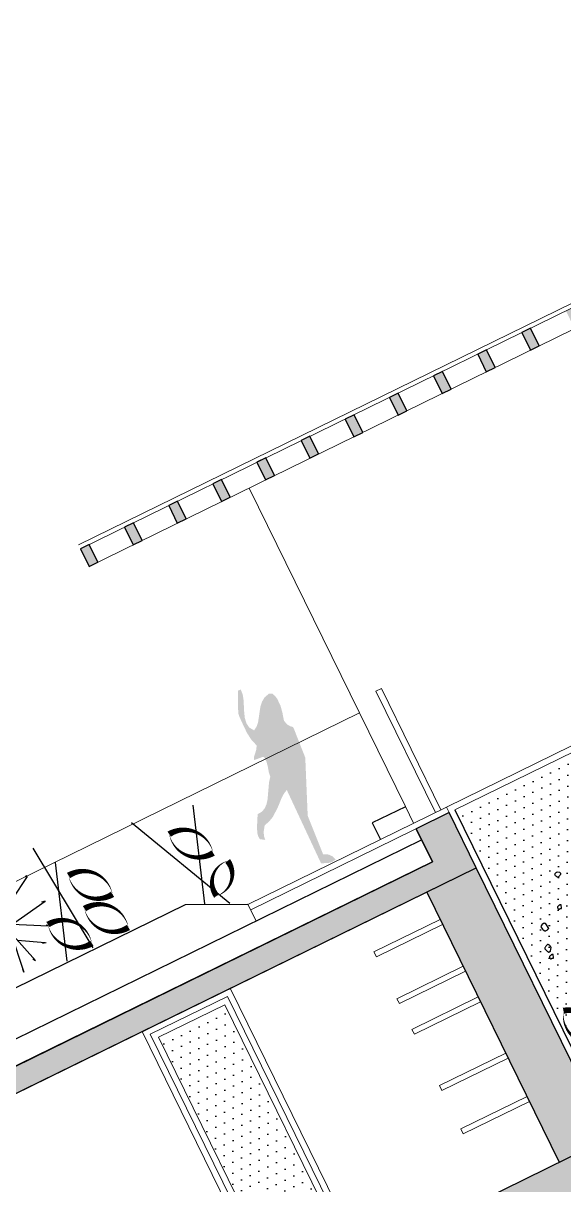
# Model space of a CAD drawing. Header units: millimetres. Extents: x 1754 to 2064, y 960 to 1845.
# Drawn here: x 2010.28 to 2014.67, y 1753 to 1762.45 of the extents above; entities that cross this region are included whole.
import ezdxf

# ---------------------------------------------------------------- set-up
doc = ezdxf.new("R2010")
doc.units = ezdxf.units.MM
for name, color, linetype in [('dveře', 3, 'Continuous'), ('FIGURE_SAGOME', 252, 'Continuous'), ('okna', 4, 'Continuous'), ('SRAFY', 3, 'Continuous'), ('T_stafaz', 7, 'Continuous'), ('zariz.predmety', 203, 'Continuous'), ('ZARIZOVAKY', 251, 'Continuous'), ('ZDIVO', 1, 'Continuous')]:
    doc.layers.add(name, color=color, linetype=linetype)

# ---------------------------------------------------------------- blocks, each defined once
blk = doc.blocks.new('STROMLIST03PUD')
at = {"linetype": 'Continuous'}
for p, q in [((783.2, -36.3), (774.1, -60.8)), ((774.1, -60.8), (774.8, -61.9)), ((774.8, -61.9), (775.5, -63)), ((775.5, -63), (778, -64.7)), ((778, -64.7), (779.8, -65.1)), ((779.8, -65.1), (783.5, -66)), ((784.3, -35.6), (783.2, -36.3)), ((783.5, -66), (784.6, -65.3)), ((785.4, -34.9), (784.3, -35.6)), ((784.6, -65.3), (789.4, -65.6)), ((788.7, -94.5), (784.6, -95.4)), ((793.3, -38.4), (785.4, -34.9)), ((791, -93.1), (788.7, -94.5)), ((789.4, -65.6), (792.3, -65.3)), ((792.8, -93.6), (791, -93.1)), ((792.3, -65.3), (797.6, -63.7)), ((794.6, -94), (792.8, -93.6)), ((796.2, -38.2), (793.3, -38.4)), ((799, -96), (794.6, -94)), ((797.3, -37.5), (796.2, -38.2)), ((800.3, -37.2), (797.3, -37.5)), ((797.6, -63.7), (804, -61.4)), ((802.1, -37.7), (800.3, -37.2)), ((803.3, -37), (802.1, -37.7)), ((807.6, -39.1), (803.3, -37)), ((804, -61.4), (807.4, -59.3)), ((807.4, -59.3), (810.6, -54.3)), ((808.3, -40.2), (807.6, -39.1)), ((811.8, -45.9), (808.3, -40.2)), ((810.6, -54.3), (811.5, -50.6)), ((811.5, -50.6), (811.8, -45.9)), ((764.5, -121.4), (763.4, -122.1)), ((763.4, -122.1), (765, -127.3)), ((781.2, -97.5), (764.5, -121.4)), ((765, -127.3), (766.9, -135.5)), ((766.9, -135.5), (766.6, -140.3)), ((766.6, -140.3), (767.3, -141.4)), ((767.3, -141.4), (768, -142.7)), ((768, -142.7), (771.4, -148.3)), ((771.4, -148.3), (776, -153.3)), ((776, -153.3), (776.7, -154.4)), ((776.7, -154.4), (777.8, -153.8)), ((777.8, -153.8), (779.6, -154.2)), ((779.6, -154.2), (786.7, -153.1)), ((782.3, -96.8), (781.2, -97.5)), ((784.6, -95.4), (782.3, -96.8)), ((786.7, -153.1), (794.2, -150.1)), ((794.2, -150.1), (799.9, -146.7)), ((802.4, -101.8), (799, -96)), ((799.9, -146.7), (803.4, -144.7)), ((804.5, -105.2), (802.4, -101.8)), ((803.4, -144.7), (807.9, -141.9)), ((807.9, -110.9), (804.5, -105.2)), ((810.9, -118.4), (807.9, -110.9)), ((807.9, -141.9), (810.2, -140.5)), ((810.2, -140.5), (812.9, -137.3)), ((813.8, -126), (810.9, -118.4)), ((812.9, -137.3), (814.3, -131.9)), ((814.3, -131.9), (813.8, -126)), ((714.9, -266.6), (713.7, -267.2)), ((713.7, -267.2), (717.9, -312.8)), ((717.8, -266.3), (714.9, -266.6)), ((722, -265.3), (717.8, -266.3)), ((728.4, -263.1), (722, -265.3)), ((733.1, -263.3), (728.4, -263.1)), ((739.5, -261), (733.1, -263.3)), ((742.5, -260.8), (739.5, -261)), ((748.7, -263.3), (742.5, -260.8)), ((750.4, -263.8), (748.7, -263.3)), ((758.7, -277.5), (750.4, -263.8)), ((760.5, -285.7), (758.7, -277.5)), ((546.8, -370.5), (537.8, -394.9)), ((548, -369.8), (546.8, -370.5)), ((549.1, -369), (548, -369.8)), ((557, -372.6), (549.1, -369)), ((559.9, -372.4), (557, -372.6)), ((561, -371.6), (559.9, -372.4)), ((564, -371.4), (561, -371.6)), ((565.8, -371.9), (564, -371.4)), ((567, -371.1), (565.8, -371.9)), ((571.3, -373.2), (567, -371.1)), ((572, -374.4), (571.3, -373.2)), ((575.4, -380), (572, -374.4)), ((717.9, -312.8), (720, -316.2)), ((720, -316.2), (724.5, -321.2)), ((724.5, -321.2), (727.5, -321)), ((727.5, -321), (734.8, -322.8)), ((734.8, -322.8), (745.9, -320.7)), ((745.9, -320.7), (752.3, -318.5)), ((752.3, -318.5), (760.3, -313.7)), ((760.3, -313.7), (765.8, -307.3)), ((763.7, -296.1), (760.5, -285.7)), ((765.8, -307.3), (763.7, -296.1)), ((537.8, -394.9), (538.5, -396)), ((538.5, -396), (539.2, -397.2)), ((539.2, -397.2), (541.7, -398.7)), ((541.7, -398.7), (543.5, -399.3)), ((543.5, -399.3), (547.2, -400.2)), ((547.2, -400.2), (548.3, -399.5)), ((548.3, -399.5), (553.1, -399.7)), ((553.1, -399.7), (556.1, -399.5)), ((556.1, -399.5), (561.3, -397.8)), ((561.3, -397.8), (567.7, -395.6)), ((567.7, -395.6), (571.1, -393.5)), ((571.1, -393.5), (574.3, -388.5)), ((574.3, -388.5), (575.2, -384.8)), ((575.2, -384.8), (575.4, -380)), ((428.7, -627.7), (428.4, -629.1)), ((428.4, -629.1), (429.5, -630.9)), ((429.1, -626.2), (428.7, -627.7)), ((430.7, -622.7), (429.1, -626.2)), ((429.5, -630.9), (430.2, -634.2)), ((430.2, -634.2), (431.3, -636)), ((435.3, -620), (430.7, -622.7)), ((431.3, -636), (431.8, -636.9)), ((431.8, -636.9), (451, -650.3)), ((438, -618.3), (435.3, -620)), ((442.6, -615.5), (438, -618.3)), ((448.6, -613.2), (442.6, -615.5)), ((454.6, -610.9), (448.6, -613.2)), ((451, -650.3), (451.6, -651.1)), ((451.6, -651.1), (455.7, -649.9)), ((459.3, -610.4), (454.6, -610.9)), ((455.7, -649.9), (462.3, -648.4)), ((463.7, -611.5), (459.3, -610.4)), ((462.3, -648.4), (466.1, -648.6)), ((466.3, -613.8), (463.7, -611.5)), ((466.1, -648.6), (467, -648)), ((467.4, -615.5), (466.3, -613.8)), ((467, -648), (468, -647.5)), ((469.6, -619.2), (467.4, -615.5)), ((468, -647.5), (472.5, -644.8)), ((471.2, -622), (469.6, -619.2)), ((474, -626.6), (471.2, -622)), ((472.5, -644.8), (476.5, -641.1)), ((476.3, -632.6), (474, -626.6)), ((477.3, -638.2), (476.3, -632.6)), ((476.5, -641.1), (477.4, -640.6)), ((476.9, -639.7), (477.3, -638.2)), ((477.4, -640.6), (476.9, -639.7))]:
    blk.add_line(p, q, dxfattribs=at)
blk = doc.blocks.new('STROMPUD03')
for p, q in [((-144.5, 161.6), (-100, 495.4)), ((-100, 495.4), (-100.8, 471.6)), ((101.9, 359.3), (-4.1, 500)), ((85, 494.2), (79.2, 465.5)), ((134, 104.1), (85, 494.2)), ((-117, 64.9), (-227.1, 452.6)), ((-224.2, 454), (-211.5, 433.5)), ((211.1, 164.1), (299.9, 410.5)), ((299.9, 410.5), (279, 381.4)), ((-368, 361.1), (-338.4, 354.1)), ((-166.7, 239.9), (-359.9, 356.2)), ((0, 0), (401, 311.7)), ((401, 311.7), (385.1, 282.4)), ((-443.8, 243.3), (-432, 232)), ((0, 0), (-442.8, 245.8)), ((-188.3, 104.5), (-509.6, 52.3)), ((197.8, 28.1), (455.5, 154.8)), ((455.5, 154.8), (420.5, 150)), ((455.9, 149.7), (430.9, 144.5)), ((-509.6, 52.3), (-478, 46.6)), ((-72.7, 40.3), (-469.5, -189.4)), ((-141.8, 0.3), (-381.2, -336.5)), ((0, 0), (-25.7, -508.2)), ((48.4, 37.6), (460.7, 11.4)), ((460.7, 11.4), (430.5, 0.5)), ((77.9, -186.8), (500.4, -83.5)), ((-241.7, -140.2), (-307.1, -402.6)), ((-5, -99.7), (-196.5, -464.1)), ((-7.7, -152.8), (400.1, -314.7)), ((231.3, -146.4), (438.8, -196.7)), ((-466.6, -196.5), (-451.2, -197)), ((138.6, -210.9), (169.4, -476.9)), ((220.9, -243.6), (273.9, -435.1)), ((438.8, -196.7), (404.1, -195.5)), ((-381.2, -336.5), (-375.7, -318.8)), ((-305.2, -404.1), (-288, -375.4)), ((-19, -375.9), (57.9, -508.2)), ((400.1, -314.7), (385.8, -296.4)), ((-196.5, -464.1), (-162.1, -444)), ((169.4, -476.9), (176.4, -452.5)), ((273.9, -435.1), (249.5, -410.7)), ((57.9, -508.2), (57.9, -483.8))]:
    blk.add_line(p, q)
blk.add_circle((0, 0), 27.7)

msp = doc.modelspace()

# ---------------------------------------------------------------- hatches: boundary and pattern name
at = {"layer": 'FIGURE_SAGOME', "linetype": 'Continuous'}
h = msp.add_hatch(color=256, dxfattribs=at)
edge = h.paths.add_edge_path()
edge.add_line((2012.5708, 1756.4741), (2012.4797, 1756.7055))
edge.add_arc((2012.4237, 1756.6896), 0.0582, 375.83182, 395.06289)
edge.add_arc((2012.4321, 1756.6244), 0.1062, 68.29706, 78.65049)
edge.add_line((2012.453, 1756.7285), (2012.45, 1756.7289))
edge.add_line((2012.45, 1756.7289), (2012.422, 1756.7453))
edge.add_line((2012.422, 1756.7453), (2012.3973, 1756.7753))
edge.add_line((2012.3973, 1756.7753), (2012.3849, 1756.8393))
edge.add_line((2012.3849, 1756.8393), (2012.3685, 1756.8994))
edge.add_line((2012.3685, 1756.8994), (2012.3423, 1756.9528))
edge.add_line((2012.3423, 1756.9528), (2012.3252, 1756.9755))
edge.add_line((2012.3252, 1756.9755), (2012.3032, 1756.9958))
edge.add_line((2012.3032, 1756.9958), (2012.2762, 1756.9956))
edge.add_line((2012.2762, 1756.9956), (2012.2406, 1756.966))
edge.add_line((2012.2406, 1756.966), (2012.219, 1756.9304))
edge.add_line((2012.219, 1756.9304), (2012.2058, 1756.8899))
edge.add_line((2012.2058, 1756.8899), (2012.1994, 1756.8476))
edge.add_line((2012.1994, 1756.8476), (2012.1871, 1756.7644))
edge.add_line((2012.1871, 1756.7644), (2012.1751, 1756.7275))
edge.add_line((2012.1751, 1756.7275), (2012.1544, 1756.6963))
edge.add_line((2012.1544, 1756.6963), (2012.1151, 1756.7191))
edge.add_line((2012.1151, 1756.7191), (2012.092, 1756.7539))
edge.add_line((2012.092, 1756.7539), (2012.0791, 1756.7967))
edge.add_line((2012.0791, 1756.7967), (2012.0738, 1756.8442))
edge.add_line((2012.0738, 1756.8442), (2012.0685, 1756.9449))
edge.add_line((2012.0685, 1756.9449), (2012.0609, 1756.9912))
edge.add_line((2012.0609, 1756.9912), (2012.0451, 1757.0296))
edge.add_line((2012.0451, 1757.0296), (2012.0242, 1757.0193))
edge.add_line((2012.0242, 1757.0193), (2012.0222, 1756.9275))
edge.add_line((2012.0222, 1756.9275), (2012.0256, 1756.839))
edge.add_arc((2012.1572, 1756.8603), 0.1333, 189.22391, 203.85736)
edge.add_arc((2004.9202, 1753.5659), 7.8182, 384.13389, 384.48622, ccw=False)
edge.add_line((2012.0551, 1756.7626), (2012.0962, 1756.6758))
edge.add_line((2012.0962, 1756.6758), (2012.1308, 1756.6216))
edge.add_line((2012.1308, 1756.6216), (2012.1759, 1756.5725))
edge.add_line((2012.1759, 1756.5725), (2012.1712, 1756.5371))
edge.add_line((2012.1712, 1756.5371), (2012.1625, 1756.5078))
edge.add_line((2012.1625, 1756.5078), (2012.1543, 1756.4817))
edge.add_line((2012.1543, 1756.4817), (2012.1537, 1756.4544))
edge.add_line((2012.1537, 1756.4544), (2012.1972, 1756.4697))
edge.add_line((2012.1972, 1756.4697), (2012.2146, 1756.4772))
edge.add_line((2012.2146, 1756.4772), (2012.2339, 1756.4807))
edge.add_line((2012.2339, 1756.4807), (2012.2554, 1756.4411))
edge.add_line((2012.2554, 1756.4411), (2012.2667, 1756.3975))
edge.add_line((2012.2667, 1756.3975), (2012.274, 1756.356))
edge.add_line((2012.274, 1756.356), (2012.2862, 1756.3189))
edge.add_line((2012.2862, 1756.3189), (2012.2758, 1756.2727))
edge.add_line((2012.2758, 1756.2727), (2012.2718, 1756.2256))
edge.add_line((2012.2718, 1756.2256), (2012.2642, 1756.1367))
edge.add_line((2012.2642, 1756.1367), (2012.2559, 1756.0966))
edge.add_line((2012.2559, 1756.0966), (2012.2415, 1756.0625))
edge.add_line((2012.2415, 1756.0625), (2012.2184, 1756.0341))
edge.add_line((2012.2184, 1756.0341), (2012.1832, 1756.0138))
edge.add_line((2012.1832, 1756.0138), (2012.1775, 1755.9008))
edge.add_line((2012.1775, 1755.9008), (2012.1823, 1755.852))
edge.add_line((2012.1823, 1755.852), (2012.189, 1755.8302))
edge.add_line((2012.189, 1755.8302), (2012.2017, 1755.8104))
edge.add_line((2012.2017, 1755.8104), (2012.2447, 1755.8044))
edge.add_line((2012.2447, 1755.8044), (2012.2341, 1755.8383))
edge.add_line((2012.2341, 1755.8383), (2012.2328, 1755.8738))
edge.add_line((2012.2328, 1755.8738), (2012.24, 1755.9224))
edge.add_line((2012.24, 1755.9224), (2012.2785, 1755.9563))
edge.add_line((2012.2785, 1755.9563), (2012.3078, 1755.9927))
edge.add_line((2012.3078, 1755.9927), (2012.3478, 1756.0705))
edge.add_line((2012.3478, 1756.0705), (2012.3786, 1756.1467))
edge.add_line((2012.3786, 1756.1467), (2012.397, 1756.1808))
edge.add_line((2012.397, 1756.1808), (2012.4202, 1756.2112))
edge.add_line((2012.4202, 1756.2112), (2012.6992, 1755.6133))
edge.add_line((2012.6992, 1755.6133), (2012.7681, 1755.618))
edge.add_line((2012.7681, 1755.618), (2012.7952, 1755.6283))
edge.add_line((2012.7952, 1755.6283), (2012.8174, 1755.6442))
edge.add_line((2012.8174, 1755.6442), (2012.7899, 1755.6718))
edge.add_line((2012.7899, 1755.6718), (2012.7638, 1755.6841))
edge.add_line((2012.7638, 1755.6841), (2012.7389, 1755.6879))
edge.add_line((2012.7389, 1755.6879), (2012.7159, 1755.6877))
edge.add_line((2012.7159, 1755.6877), (2012.5904, 1756.001))
edge.add_line((2012.5904, 1756.001), (2012.5708, 1756.4741))
at = {"layer": 'SRAFY'}
h = msp.add_hatch(color=256, dxfattribs=at)
h.paths.add_polyline_path([(2010.8832, 1758.0664), (2010.8128, 1758.21), (2010.741, 1758.1748), (2010.8114, 1758.0312)])
h.paths.add_polyline_path([(2011.2424, 1758.2425), (2011.172, 1758.3861), (2011.1001, 1758.3509), (2011.1706, 1758.2072)])
h.paths.add_polyline_path([(2011.6016, 1758.4185), (2011.5311, 1758.5622), (2011.4593, 1758.527), (2011.5297, 1758.3833)])
h.paths.add_polyline_path([(2011.9607, 1758.5946), (2011.8903, 1758.7383), (2011.8185, 1758.703), (2011.8889, 1758.5594)])
h.paths.add_polyline_path([(2014.8341, 1760.0031), (2014.7636, 1760.1468), (2014.6918, 1760.1116), (2014.7622, 1759.9679)])
h.paths.add_polyline_path([(2014.1157, 1759.651), (2014.0453, 1759.7947), (2013.9735, 1759.7595), (2014.0439, 1759.6158)])
h.paths.add_polyline_path([(2014.4749, 1759.8271), (2014.4045, 1759.9707), (2014.3326, 1759.9355), (2014.4031, 1759.7919)])
h.paths.add_polyline_path([(2013.3974, 1759.2989), (2013.327, 1759.4425), (2013.2551, 1759.4073), (2013.3256, 1759.2637)])
h.paths.add_polyline_path([(2013.7566, 1759.4749), (2013.6861, 1759.6186), (2013.6143, 1759.5834), (2013.6847, 1759.4397)])
h.paths.add_polyline_path([(2012.6791, 1758.9467), (2012.6086, 1759.0904), (2012.5368, 1759.0552), (2012.6072, 1758.9115)])
h.paths.add_polyline_path([(2013.0382, 1759.1228), (2012.9678, 1759.2665), (2012.896, 1759.2313), (2012.9664, 1759.0876)])
h.paths.add_polyline_path([(2012.3199, 1758.7707), (2012.2495, 1758.9143), (2012.1776, 1758.8791), (2012.2481, 1758.7354)])
h = msp.add_hatch(dxfattribs=at)
h.set_pattern_fill('DOTS', color=256, scale=0.05, style=0)
h.set_pattern_definition([(206.115, (2008.65492, 1790.13868), (-0.00069708, -0.08874121), [0, -0.079375])])
h.paths.add_polyline_path([(2013.7878, 1756.0489), (2016.3244, 1757.2924), (2017.4688, 1754.9579), (2014.9322, 1753.7144)])
for points in [[(2006.5962, 1753.6929), (2007.2785, 1752.3011), (2013.9615, 1755.5772), (2013.7414, 1756.0262), (2013.4735, 1755.8949), (2013.6056, 1755.6255), (2007.4149, 1752.5907), (2006.8207, 1753.8029)], [(2013.5589, 1755.3799), (2013.9615, 1755.5772), (2015.0399, 1753.3774), (2014.6373, 1753.18)], [(2008.3569, 1750.1012), (2008.7531, 1749.2931), (2009.202, 1749.5132), (2008.9379, 1750.0519), (2014.7245, 1752.8886), (2014.9886, 1752.3499), (2015.4361, 1752.5692), (2015.0399, 1753.3774)]]:
    msp.add_hatch(color=256, dxfattribs=at).paths.add_polyline_path(points)
h = msp.add_hatch(dxfattribs=at)
h.set_pattern_fill('DOTS', color=256, scale=0.05, style=0)
h.set_pattern_definition([(26.114994, (2012.5911, 1921.1727), (0.000697075, 0.08874121), [0, -0.079375])])
h.paths.add_polyline_path([(2011.3761, 1754.1985), (2011.9149, 1754.4626), (2012.9053, 1752.4423), (2012.3665, 1752.1782)])

# ---------------------------------------------------------------- linework, layer by layer
at = {"layer": 'dveře'}
for p, q in [((2015.0399, 1753.3774), (2013.9615, 1755.5772)), ((2013.5589, 1755.3799), (2014.6373, 1753.18))]:
    msp.add_line(p, q, dxfattribs=at)
at = {"layer": 'okna', "linetype": 'Continuous', "lineweight": 0}
for p, q in [((2010.7256, 1758.2063), (2019.3904, 1762.4539)), ((2010.741, 1758.1748), (2014.8938, 1760.2106)), ((2010.8114, 1758.0312), (2014.9643, 1760.067)), ((2012.1134, 1758.6694), (2013.385, 1756.0754)), ((2011.4593, 1758.527), (2011.5297, 1758.3833)), ((2010.741, 1758.1748), (2010.8114, 1758.0312)), ((2016.3024, 1757.3373), (2013.7194, 1756.0711)), ((2016.3244, 1757.2924), (2013.7878, 1756.0489)), ((2013.1903, 1757.0368), (2013.1454, 1757.0148)), ((2013.1903, 1757.0368), (2013.6745, 1756.049)), ((2013.1454, 1757.0148), (2013.6296, 1756.0271)), ((2006.6965, 1753.742), (2013.0113, 1756.8377)), ((2013.7194, 1756.0711), (2012.1046, 1755.2795)), ((2012.1267, 1755.2346), (2013.7414, 1756.0262)), ((2013.385, 1756.0754), (2013.4515, 1755.9398)), ((2013.7194, 1756.0711), (2013.7414, 1756.0262)), ((2012.1046, 1755.2795), (2012.1707, 1755.1448))]:
    msp.add_line(p, q, dxfattribs=at)
for points in [[(2011.2423, 1754.2442), (2011.9606, 1754.5964), (2013.0391, 1752.3965), (2012.3207, 1752.0444)], [(2011.3092, 1754.2214), (2011.9378, 1754.5295), (2012.9722, 1752.4194), (2012.3436, 1752.1113)], [(2011.3761, 1754.1985), (2011.9149, 1754.4626), (2012.9053, 1752.4423), (2012.3665, 1752.1782)]]:
    msp.add_lwpolyline(points, close=True, dxfattribs=at)
at = {"layer": 'SRAFY'}
for p, q in [((2013.3855, 1756.0745), (2013.1161, 1755.9424)), ((2013.7878, 1756.0489), (2014.9322, 1753.7144)), ((2013.1161, 1755.9424), (2013.1821, 1755.8077)), ((2007.3269, 1752.7703), (2013.5175, 1755.8051)), ((2011.5944, 1755.2764), (2007.1632, 1753.1042)), ((2012.1046, 1755.2795), (2011.5944, 1755.2764))]:
    msp.add_line(p, q, dxfattribs=at)
msp.add_lwpolyline([(2006.5962, 1753.6929), (2007.2785, 1752.3011), (2013.9615, 1755.5772), (2013.7414, 1756.0262), (2013.4735, 1755.8949), (2013.6056, 1755.6255), (2007.4149, 1752.5907), (2006.8207, 1753.8029)], close=True, dxfattribs=at)
at = {"layer": 'T_stafaz'}
for p, q in [((2011.7522, 1755.2851), (2011.6583, 1756.088)), ((2011.957, 1755.2856), (2011.1572, 1755.9447)), ((2010.8447, 1754.9254), (2010.3575, 1755.7377)), ((2010.6329, 1754.8179), (2010.539, 1755.6207))]:
    msp.add_line(p, q, dxfattribs=at)
msp.add_lwpolyline([(2010.8346, 1754.9623, 0, 0, 0.520567), (2010.8346, 1754.9623, 0, 0.05, 0.520567), (2010.477, 1755.1154, 0, 0.05, 0.520567), (2010.8346, 1754.9623, 0.05, 0.05, 0)], format="xyseb", close=True, dxfattribs=at)
at = {"layer": 'zariz.predmety', "color": 253, "linetype": 'Continuous', "ltscale": 0.001}
for points in [[(2011.8212, 1755.6978, 0, 0, 0.520567), (2011.8212, 1755.6978, 0, 0.05, 0.520567), (2011.4636, 1755.8509, 0, 0.05, 0.520567), (2011.8212, 1755.6978, 0.05, 0.05, 0)], [(2011.9389, 1755.6336, 0, 0, 0.520567), (2011.9389, 1755.6336, 0, 0.05, 0.520567), (2011.8492, 1755.3485, 0, 0.05, 0.520567), (2011.9389, 1755.6336, 0.05, 0.05, 0)], [(2011.0025, 1755.3613, 0, 0, 0.520567), (2011.0025, 1755.3613, 0, 0.05, 0.520567), (2010.6449, 1755.5144, 0, 0.05, 0.520567), (2011.0025, 1755.3613, 0.05, 0.05, 0)], [(2011.1318, 1755.0915, 0, 0, 0.520567), (2011.1318, 1755.0915, 0, 0.05, 0.520567), (2010.7742, 1755.2446, 0, 0.05, 0.520567), (2011.1318, 1755.0915, 0.05, 0.05, 0)], [(2014.6714, 1754.4131, 0, 0, 0.520567), (2014.6714, 1754.4131, 0, 0.05, 0.520567), (2014.9562, 1754.1483, 0, 0.05, 0.520567), (2014.6714, 1754.4131, 0.05, 0.05, 0)]]:
    msp.add_lwpolyline(points, format="xyseb", close=True, dxfattribs=at)
at = {"layer": 'ZARIZOVAKY', "linetype": 'Continuous', "lineweight": 0}
for points in [[(2013.6882, 1755.1161), (2013.1495, 1754.852), (2013.1298, 1754.8921), (2013.6686, 1755.1562)], [(2013.875, 1754.7351), (2013.3363, 1754.471), (2013.3166, 1754.511), (2013.8554, 1754.7751)], [(2013.9971, 1754.4859), (2013.4584, 1754.2218), (2013.4388, 1754.2619), (2013.9775, 1754.526)], [(2014.2214, 1754.0284), (2013.6827, 1753.7643), (2013.663, 1753.8044), (2014.2018, 1754.0685)], [(2014.3948, 1753.6748), (2013.856, 1753.4107), (2013.8364, 1753.4508), (2014.3751, 1753.7149)]]:
    msp.add_lwpolyline(points, close=True, dxfattribs=at)
at = {"layer": 'ZDIVO'}
for p, q in [((2013.9615, 1755.5772), (2013.7414, 1756.0262)), ((2013.6056, 1755.6255), (2013.4735, 1755.8949)), ((2013.6056, 1755.6255), (2013.4735, 1755.8949)), ((2007.4149, 1752.5907), (2013.6056, 1755.6255)), ((2007.2785, 1752.3011), (2013.9615, 1755.5772)), ((2008.3569, 1750.1012), (2015.0399, 1753.3774))]:
    msp.add_line(p, q, dxfattribs=at)
for points in [[(2014.4749, 1759.8271), (2014.4045, 1759.9707), (2014.3326, 1759.9355), (2014.4031, 1759.7919)], [(2014.1157, 1759.651), (2014.0453, 1759.7947), (2013.9735, 1759.7595), (2014.0439, 1759.6158)], [(2013.7566, 1759.4749), (2013.6861, 1759.6186), (2013.6143, 1759.5834), (2013.6847, 1759.4397)], [(2013.3974, 1759.2989), (2013.327, 1759.4425), (2013.2551, 1759.4073), (2013.3256, 1759.2637)], [(2013.0382, 1759.1228), (2012.9678, 1759.2665), (2012.896, 1759.2313), (2012.9664, 1759.0876)], [(2012.6791, 1758.9467), (2012.6086, 1759.0904), (2012.5368, 1759.0552), (2012.6072, 1758.9115)], [(2012.3199, 1758.7707), (2012.2495, 1758.9143), (2012.1776, 1758.8791), (2012.2481, 1758.7354)], [(2011.9607, 1758.5946), (2011.8903, 1758.7383), (2011.8185, 1758.703), (2011.8889, 1758.5594)], [(2011.6016, 1758.4185), (2011.5311, 1758.5622), (2011.4593, 1758.527), (2011.5297, 1758.3833)], [(2011.2424, 1758.2425), (2011.172, 1758.3861), (2011.1001, 1758.3509), (2011.1706, 1758.2072)], [(2010.8832, 1758.0664), (2010.8128, 1758.21), (2010.741, 1758.1748), (2010.8114, 1758.0312)]]:
    msp.add_lwpolyline(points, close=True, dxfattribs=at)

# ---------------------------------------------------------------- block references
at = {"layer": 'T_stafaz', "xscale": 0.001000000047246285, "yscale": 0.001000000163912773, "zscale": 0.001, "rotation": 206.1149935223949}
for name, p in [('STROMLIST03PUD', (2015.3103, 1755.1567)), ('STROMPUD03', (2009.9736, 1755.1292))]:
    msp.add_blockref(name, p, dxfattribs=at)

doc.saveas('drawing.dxf')
